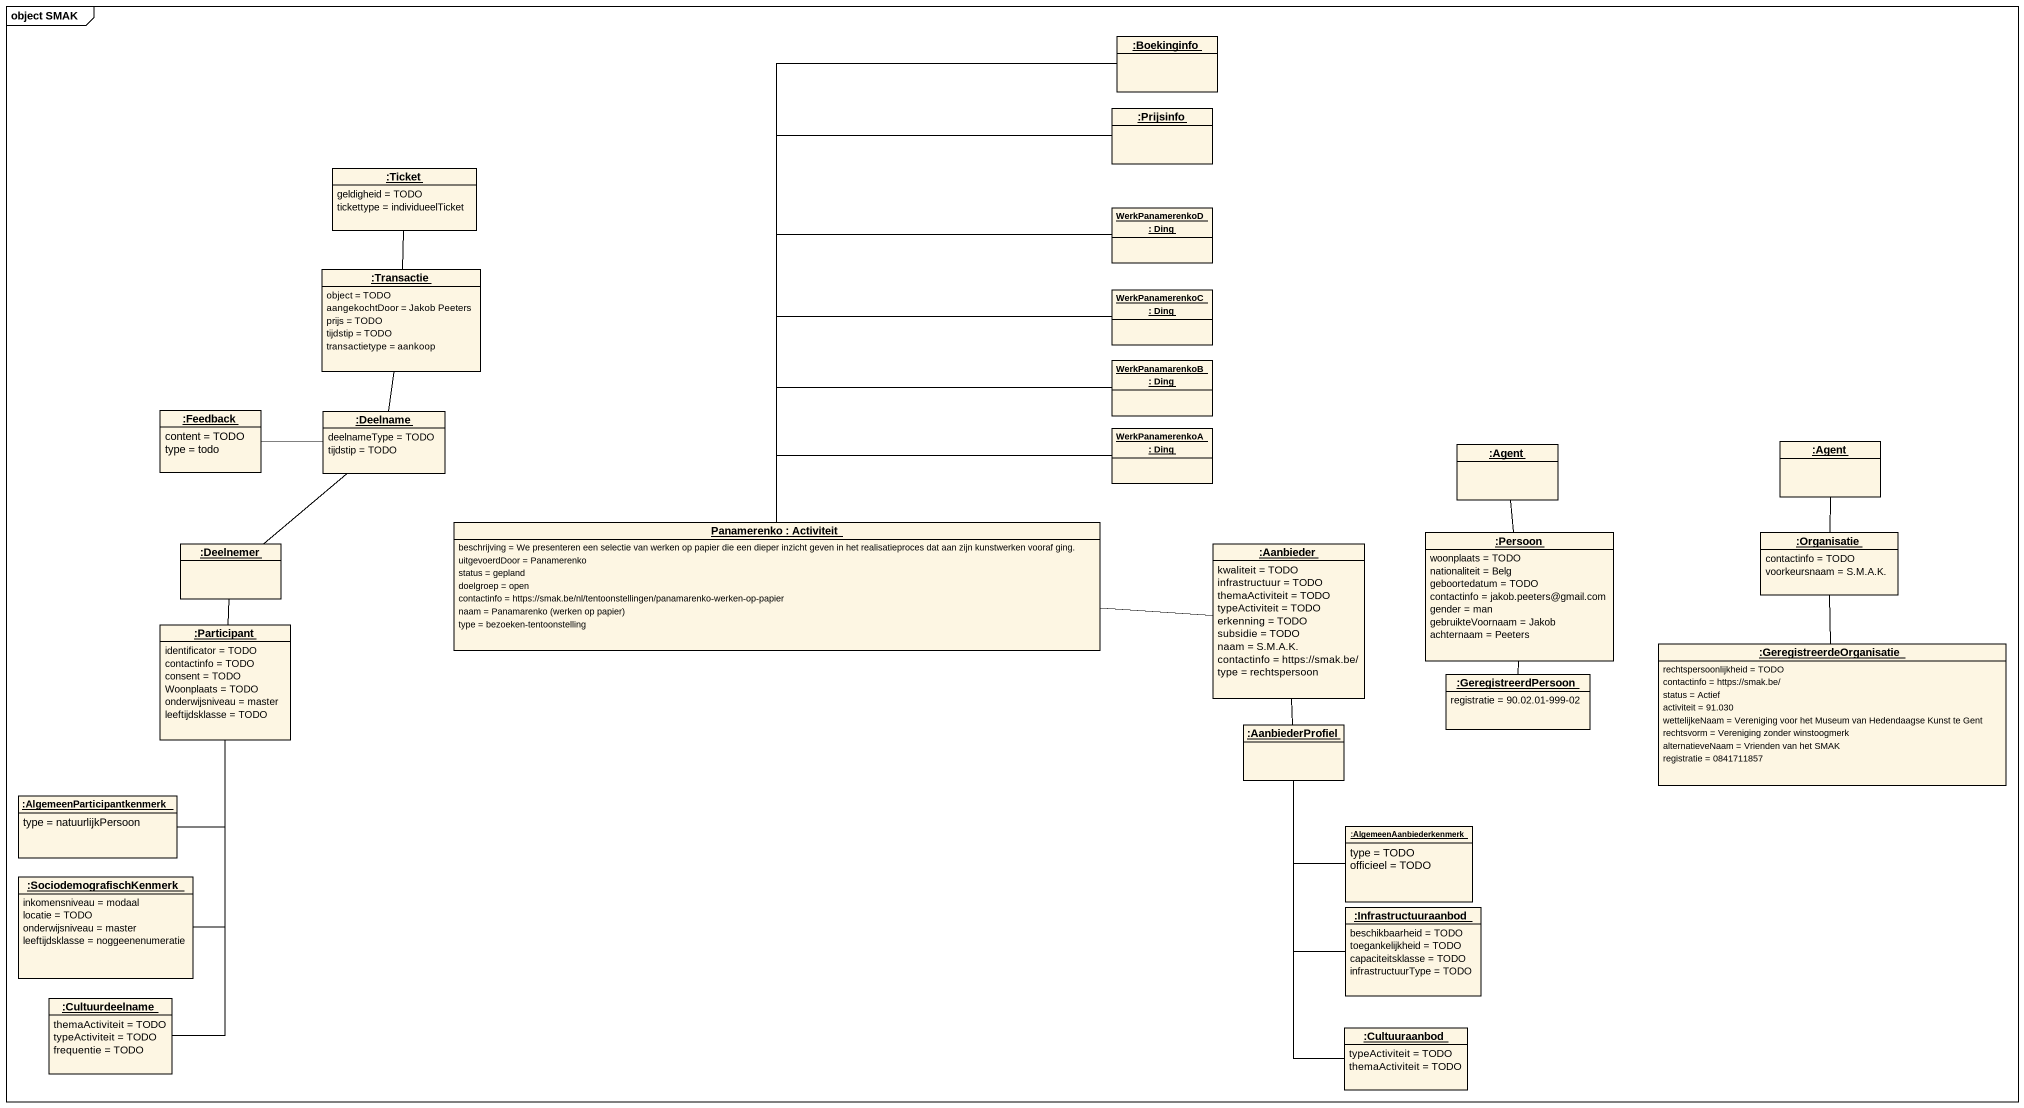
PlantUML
@startuml
mainframe object SMAK
hide circle
hide empty members
object ":Boekinginfo" as Boekinginfo
object ":Prijsinfo" as Prijsinfo
object ":Ticket" as Ticket {
  geldigheid = TODO
  tickettype = individueelTicket
}
object "WerkPanamerenkoD : Ding" as WerkPanamerenkoD
object ":Transactie" as Transactie {
  object = TODO
  aangekochtDoor = Jakob Peeters
  prijs = TODO
  tijdstip = TODO
  transactietype = aankoop
}
object "WerkPanamerenkoC : Ding" as WerkPanamerenkoC
object "WerkPanamarenkoB : Ding" as WerkPanamarenkoB
object ":Feedback" as Feedback {
  content = TODO
  type = todo
}
object ":Deelname" as Deelname {
  deelnameType = TODO
  tijdstip = TODO
}
object "WerkPanamerenkoA : Ding" as WerkPanamerenkoA
object ":Agent" as Agent_
object ":Agent" as Agent__2
object ":Deelnemer" as Deelnemer
object "Panamerenko : Activiteit" as Panamerenko {
  beschrijving = We presenteren een selectie van werken op papier die een dieper inzicht geven in het realisatieproces dat aan zijn kunstwerken vooraf ging.
  uitgevoerdDoor = Panamerenko
  status = gepland
  doelgroep = open
  contactinfo = https://smak.be/nl/tentoonstellingen/panamarenko-werken-op-papier
  naam = Panamarenko (werken op papier)
  type = bezoeken-tentoonstelling
}
object ":Aanbieder" as Aanbieder {
  kwaliteit = TODO
  infrastructuur = TODO
  themaActiviteit = TODO
  typeActiviteit = TODO
  erkenning = TODO
  subsidie = TODO
  naam = S.M.A.K.
  contactinfo = https://smak.be/
  type = rechtspersoon
}
object ":Persoon" as Persoon {
  woonplaats = TODO
  nationaliteit = Belg
  geboortedatum = TODO
  contactinfo = jakob.peeters@gmail.com
  gender = man
  gebruikteVoornaam = Jakob
  achternaam = Peeters
}
object ":Organisatie" as Organisatie {
  contactinfo = TODO
  voorkeursnaam = S.M.A.K.
}
object ":Participant" as Participant_ {
  identificator = TODO
  contactinfo = TODO
  consent = TODO
  Woonplaats = TODO
  onderwijsniveau = master
  leeftijdsklasse = TODO
}
object ":GeregistreerdeOrganisatie" as GeregistreerdeOrganisatie {
  rechtspersoonlijkheid = TODO
  contactinfo = https://smak.be/
  status = Actief
  activiteit = 91.030
  wettelijkeNaam = Vereniging voor het Museum van Hedendaagse Kunst te Gent
  rechtsvorm = Vereniging zonder winstoogmerk
  alternatieveNaam = Vrienden van het SMAK
  registratie = 0841711857
}
object ":GeregistreerdPersoon" as GeregistreerdPersoon {
  registratie = 90.02.01-999-02
}
object ":AanbiederProfiel" as AanbiederProfiel
object ":AlgemeenParticipantkenmerk" as AlgemeenParticipantkenmerk {
  type = natuurlijkPersoon
}
object ":AlgemeenAanbiederkenmerk" as AlgemeenAanbiederkenmerk {
  type = TODO
  officieel = TODO
}
object ":SociodemografischKenmerk" as SociodemografischKenmerk {
  inkomensniveau = modaal
  locatie = TODO
  onderwijsniveau = master
  leeftijdsklasse = noggeenenumeratie
}
object ":Infrastructuuraanbod" as Infrastructuuraanbod {
  beschikbaarheid = TODO
  toegankelijkheid = TODO
  capaciteitsklasse = TODO
  infrastructuurType = TODO
}
object ":Cultuurdeelname" as Cultuurdeelname {
  themaActiviteit = TODO
  typeActiviteit = TODO
  frequentie = TODO
}
object ":Cultuuraanbod" as Cultuuraanbod {
  typeActiviteit = TODO
  themaActiviteit = TODO
}
Boekinginfo -- Panamerenko
Prijsinfo -- Panamerenko
WerkPanamerenkoD -- Panamerenko
Transactie -up- Ticket
WerkPanamerenkoC -- Panamerenko
WerkPanamarenkoB -left- Panamerenko
Deelname -up- Transactie
Deelname -left- Feedback
WerkPanamerenkoA -left- Panamerenko
Agent_ -- Persoon
Agent__2 -- Organisatie
Deelnemer -up- Deelname
Aanbieder -left- Panamerenko
Participant_ -up- Deelnemer
Participant_ -- AlgemeenParticipantkenmerk
Participant_ -- SociodemografischKenmerk
Participant_ -- Cultuurdeelname
GeregistreerdeOrganisatie -up- Organisatie
GeregistreerdPersoon -up- Persoon
AanbiederProfiel -up- Aanbieder
AlgemeenAanbiederkenmerk -up- AanbiederProfiel
Infrastructuuraanbod -up- AanbiederProfiel
Cultuuraanbod -up- AanbiederProfiel
@enduml
